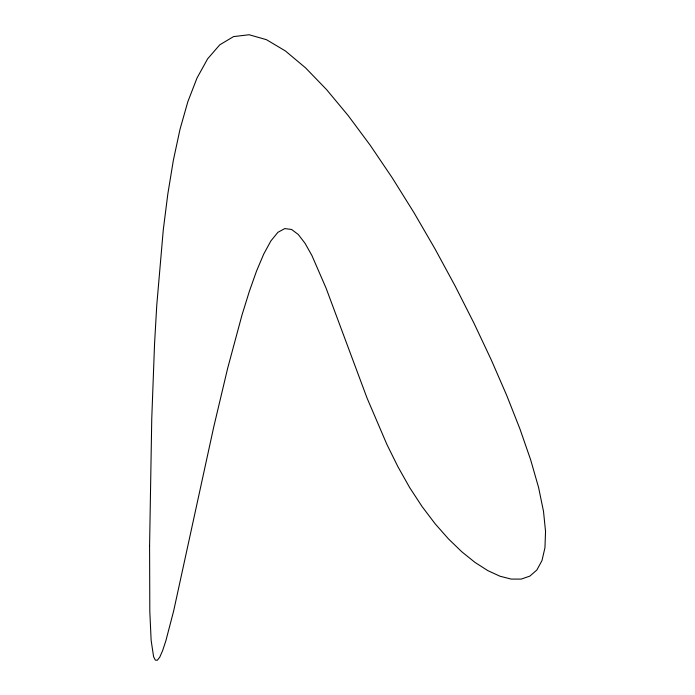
<?xml version="1.0" encoding="UTF-8"?>
<svg xmlns="http://www.w3.org/2000/svg" width="695" height="695" viewBox="0 0 695 695"><rect width="100%" height="100%" fill="white"/><g stroke="black" fill="none" stroke-linecap="round" stroke-linejoin="round"><path stroke-width="1.04" d="M149.581 545.844L149.816 611.557L151.136 640.338L153.586 656.679L155.289 660.085L157.348 660.25L159.772 657.131L162.595 650.694L165.836 640.886L173.646 610.983L213.773 426.808L227.656 368.281L242.016 314.948L249.279 291.561L256.533 271.067L263.753 254.014L270.894 240.913L277.913 232.312L284.794 228.585L291.57 229.463L298.303 234.519L305.053 243.328L311.89 255.465L326.042 288.051L367.056 398.087L386.976 444.618L397.931 466.736L409.624 487.508L422.082 506.559L435.087 523.726L448.414 538.842L461.801 551.787L475.024 562.429L487.812 570.612L499.94 576.207L511.155 579.083L521.207 579.1L529.859 576.112L536.87 569.987L541.978 560.587L544.949 547.782L545.54 531.423L543.507 511.372L538.59 487.508L530.65 459.812L519.903 428.841L506.664 395.273L491.235 359.81L473.938 323.114L455.077 285.888L434.966 248.81L413.916 212.557L392.241 177.833L370.244 145.298L348.247 115.665L326.554 89.594L305.487 67.789L285.35 50.917L266.446 39.676L249.105 34.75L233.555 36.6L219.759 44.836L207.614 58.849L197.015 78.022L187.841 101.731L179.988 129.383L173.35 160.354L167.816 194.035L163.282 229.81L156.766 305.209L154.568 343.599L151.753 418.711L149.581 545.844"/></g></svg>
